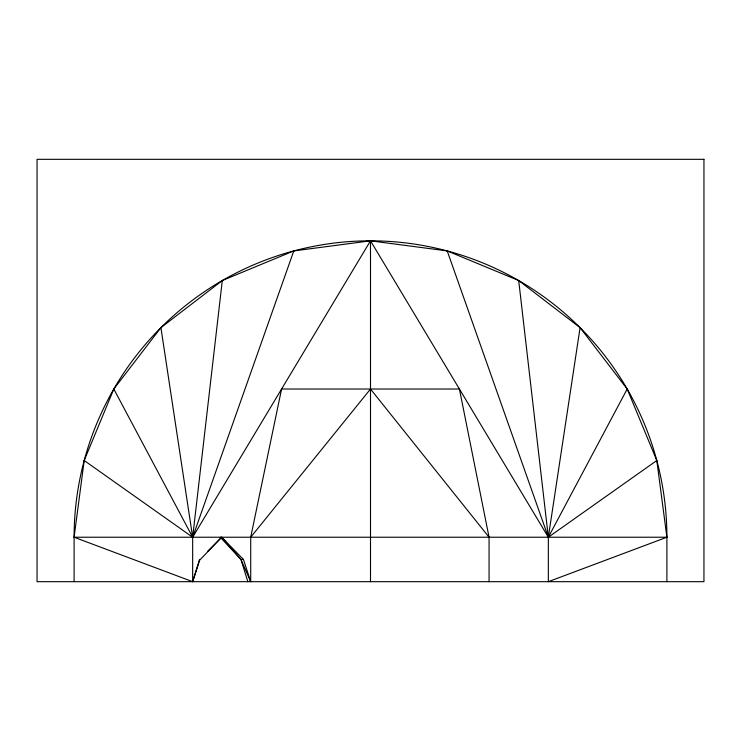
<?xml version="1.0" encoding="UTF-8"?>
<svg xmlns="http://www.w3.org/2000/svg" width="741" height="741" viewBox="0 0 741 741"><rect width="100%" height="100%" fill="white"/><g stroke="black" fill="none" stroke-linecap="round" stroke-linejoin="round"><path stroke-width="1.11" d="M222.3 280.533L160.917 327.642L113.808 389.025L84.196 460.513L74.1 537.225L192.66 581.685L192.66 537.225L222.3 280.533L293.788 250.921L370.5 240.825L447.212 250.921L518.7 280.533L580.083 327.642L627.192 389.025L656.804 460.513L666.9 537.225L666.9 581.685M74.1 581.685L74.1 537.225A296.4 296.4 0 0 1 370.5 240.825A296.4 296.4 0 0 1 666.9 537.225L548.34 581.685L548.34 537.225L580.083 327.642M207.461 551.517L221.679 537.225L240.955 559.455L250.708 581.685L250.708 537.225L281.58 389.025L459.42 389.025L489.06 537.225L489.06 581.685M199.561 559.455L192.66 581.685L199.681 560.168L221.679 537.225L243.446 559.455L250.708 581.685M84.196 460.513L192.66 537.225L293.788 250.921M113.808 389.025L192.66 537.225L370.5 240.825L548.34 537.225L627.192 389.025M250.708 537.225L370.5 389.025L489.06 537.225M447.212 250.921L548.34 537.225L656.804 460.513M74.1 537.225L666.9 537.225M220.253 537.225L240.955 559.455L243.446 559.455M240.955 559.455L247.855 581.685M160.917 327.642L192.66 537.225M518.7 280.533L548.34 537.225M370.5 240.825L370.5 581.685M703.95 159.315L37.05 159.315L37.05 581.685L703.95 581.685L703.95 159.315"/></g></svg>
